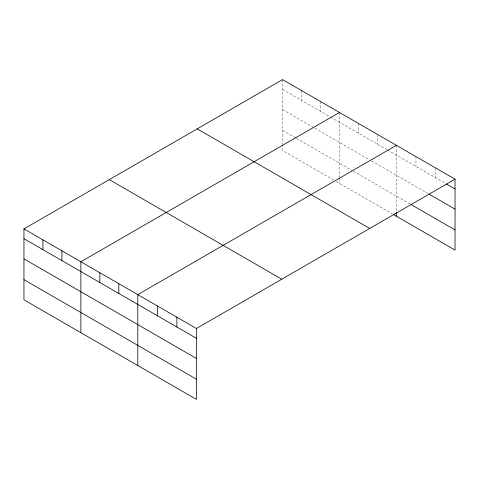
<?xml version="1.0" encoding="UTF-8"?>
<svg xmlns="http://www.w3.org/2000/svg" width="479" height="479" viewBox="0 0 479 479"><rect width="100%" height="100%" fill="white"/><g stroke="black" fill="none" stroke-linecap="round" stroke-linejoin="round"><path stroke-width="0.36" stroke-dasharray="2.4 1.8" d="M282.562 89.399L329.995 116.78M330.63 117.145L386.918 149.646M387.547 150.011L445.59 183.523M282.562 109.565L314.182 127.821M314.817 128.186L369.207 159.591M371.74 161.052L427.933 193.498M282.562 130.342L295.842 138.012M296.471 138.377L352.766 170.877M353.394 171.243L410.275 204.078M333.791 180.086L282.562 150.514L282.562 145.281M336.318 181.547L391.978 213.682M435.501 167.895L435.501 177.697M415.952 156.609L415.952 166.411M396.402 145.323L396.402 211.76M377.428 134.365L377.428 144.167M358.454 123.414L358.454 133.216M339.479 112.457L339.479 177.398M339.479 178.146L339.479 183.373M320.505 101.506L320.505 111.308M301.536 90.549L301.536 100.35M282.562 79.598L282.562 144.538"/><path stroke-width="0.72" d="M23.95 228.902L196.438 328.486L196.438 399.402L23.95 299.818L23.95 228.902L282.562 79.598L455.05 179.182L455.05 250.098L393.241 214.412M339.479 112.457L80.873 261.768L80.873 332.683M396.402 145.323L137.796 294.627L137.796 365.543M196.438 328.486L455.05 179.182M446.224 183.888L455.05 188.983M429.196 194.223L455.05 209.149M410.91 204.443L455.05 229.932M197.216 128.869L369.71 228.453M109.29 179.631L281.784 279.215M23.95 238.704L196.438 338.288M23.95 258.87L196.438 358.46M23.95 279.652L196.438 379.236M396.402 212.502L396.402 216.239M176.889 317.2L176.889 327.001M157.346 305.913L157.346 315.715M118.822 283.676L118.822 293.477M99.848 272.719L99.848 282.52M61.899 250.81L61.899 260.612M42.924 239.859L42.924 249.661"/></g></svg>
